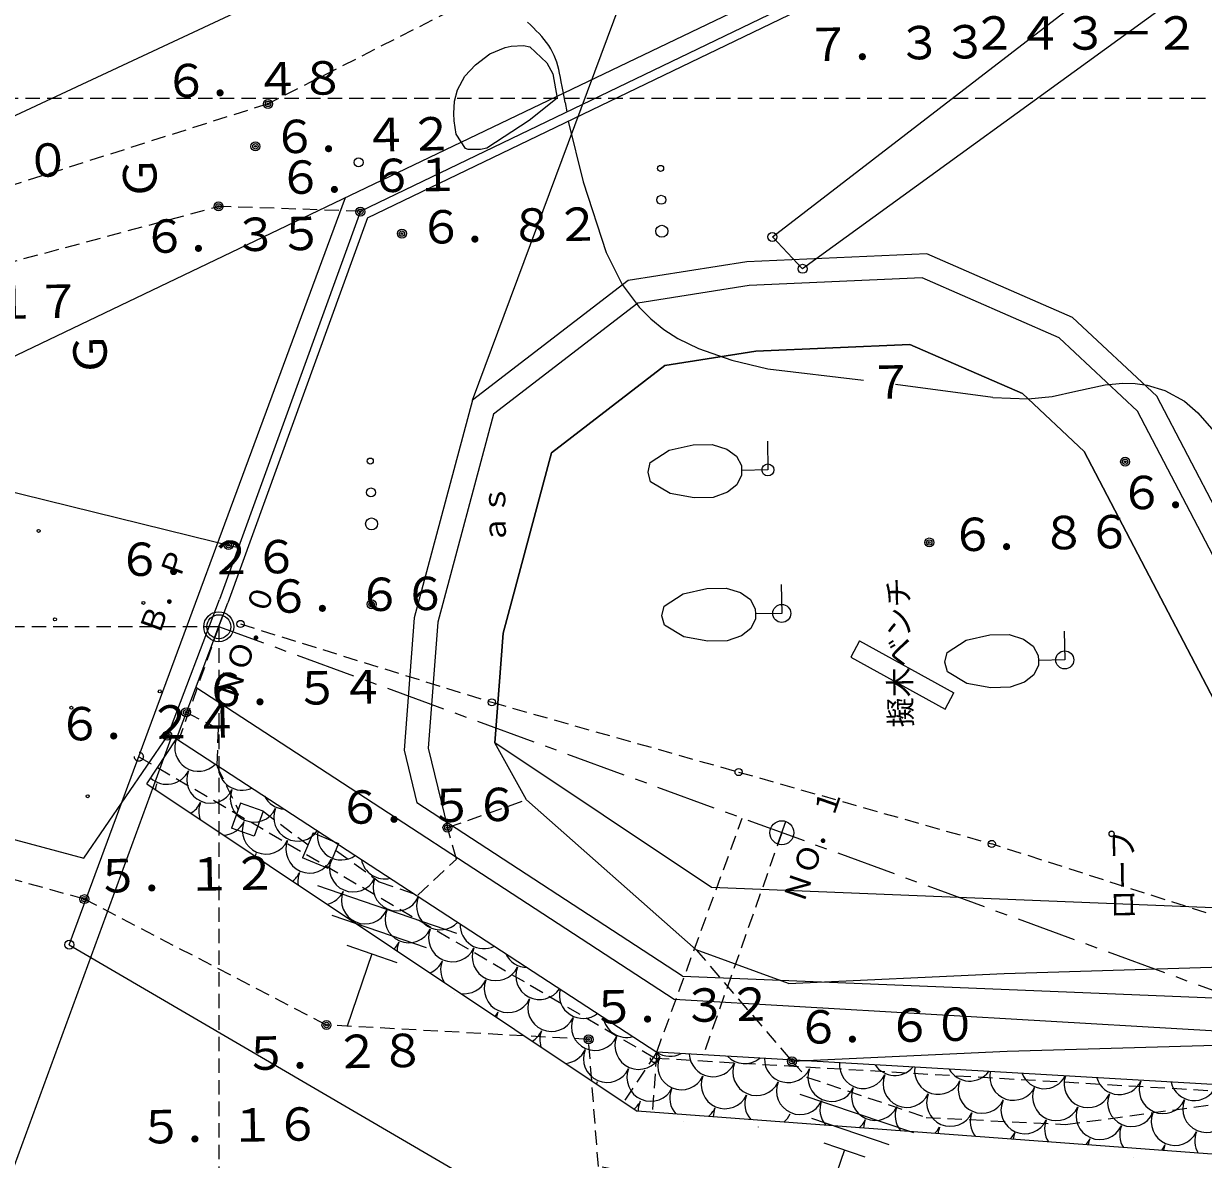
# Model space of a CAD drawing. Units: millimetres on the paper. Extents: x -947 to 759, y -3980 to 320.
# Drawn here: x -163.7 to -65.3, y -3556.1 to -3461.4 of the extents above; entities that cross this region are included whole.
import ezdxf
from ezdxf.enums import TextEntityAlignment as Align

# ---------------------------------------------------------------- set-up
doc = ezdxf.new("R2010")
doc.units = ezdxf.units.MM
doc.linetypes.add('CHAIN1', pattern=[8, 5, -1, 1, -1])
doc.linetypes.add('DASHED1', pattern=[1.8, 1.2, -0.6])
for name, color, linetype, lineweight in [('0-1', 7, 'Continuous', 9), ('1-3', 3, 'Continuous', 13), ('1-F', 2, 'Continuous', 15), ('9-5', 7, 'DASHED1', 9)]:
    doc.layers.add(name, color=color, linetype=linetype, lineweight=lineweight)
for name, color, linetype in [('0-2', 4, 'Continuous'), ('1-4', 2, 'Continuous'), ('1-D', 4, 'Continuous'), ('1-E', 4, 'Continuous'), ('6-3', 5, 'Continuous'), ('6-4', 3, 'Continuous'), ('6-5', 5, 'Continuous')]:
    doc.layers.add(name, color=color, linetype=linetype)
doc.styles.add('ＭＳ ゴシック', font='')
doc.styles.get('ＭＳ ゴシック').set_extended_font_data('MS Gothic')

msp = doc.modelspace()

# ---------------------------------------------------------------- linework, layer by layer
at = {"layer": '0-1'}
for p, q in [((-135.561, -3477.047), (-48.498, -3435.12)), ((-134.96, -3477.59), (-48.477, -3435.942)), ((-118.499, -3467.979), (-118.363, -3468.765)), ((-135.561, -3477.047), (-147.323, -3509.437)), ((-134.96, -3477.59), (-146.622, -3509.702)), ((-101.579, -3490.182), (-93.603, -3491.148)), ((-82.831, -3492.575), (-90.949, -3491.483)), ((-180.303, -3496.557), (-145.744, -3505.089)), ((-151.611, -3520.772), (-147.323, -3509.437)), ((-150.91, -3521.037), (-146.622, -3509.702)), ((-93.931, -3512.863), (-94.68, -3514.22)), ((-93.931, -3512.863), (-86.064, -3517.205)), ((-94.68, -3514.22), (-86.813, -3518.562)), ((-86.813, -3518.562), (-86.064, -3517.205)), ((-150.91, -3521.037), (-151.611, -3520.772)), ((-121.712, -3526.119), (-124.353, -3521.37)), ((-121.712, -3526.119), (-107.574, -3538.63)), ((-145.562, -3526.417), (-146.301, -3528.504)), ((-143.676, -3527.085), (-145.562, -3526.417)), ((-143.676, -3527.085), (-144.416, -3529.172)), ((-144.416, -3529.172), (-146.301, -3528.504)), ((-139.506, -3528.877), (-140.383, -3530.962)), ((-139.506, -3528.877), (-137.386, -3529.77)), ((-137.386, -3529.77), (-138.264, -3531.855)), ((-138.264, -3531.855), (-140.383, -3530.962)), ((-139.148, -3533.284), (-127.554, -3537.238)), ((-130.042, -3538.46), (-137.926, -3535.772)), ((-136.704, -3538.259), (-132.53, -3539.683)), ((-99.878, -3541.438), (-107.574, -3538.63)), ((-134.617, -3538.971), (-136.673, -3545)), ((-99.878, -3541.438), (-81.888, -3540.602)), ((-98.915, -3550.68), (-89.441, -3553.879)), ((-91.468, -3554.883), (-97.911, -3552.708)), ((-96.907, -3554.736), (-93.496, -3555.887)), ((-95.201, -3555.311), (-96.864, -3560.238))]:
    msp.add_line(p, q, dxfattribs=at)
at = {"layer": '0-1', "linetype": 'DASHED1'}
for p, q in [((-81.455, -3436.605), (-143.266, -3468.095)), ((-143.266, -3468.095), (-168.221, -3476.044)), ((-168.836, -3482.397), (-147.396, -3476.647)), ((-135.561, -3477.047), (-147.396, -3476.647)), ((-145.563, -3511.464), (-124.601, -3517.998)), ((-124.601, -3517.998), (-104.022, -3523.813)), ((-104.022, -3523.813), (-82.912, -3529.809)), ((-128.302, -3528.442), (-121.712, -3526.119)), ((-143.676, -3527.085), (-139.929, -3529.883)), ((-61.613, -3536.662), (-82.912, -3529.809)), ((-138.392, -3544.905), (-158.578, -3534.411)), ((-107.574, -3538.63), (-99.577, -3547.931)), ((-99.577, -3547.931), (-98.364, -3549.241))]:
    msp.add_line(p, q, dxfattribs=at)
at = {"layer": '0-1'}
for points in [[(-118.499, -3467.979), (-118.582, -3467.51), (-118.662, -3467.066), (-118.74, -3466.647), (-118.814, -3466.254), (-118.887, -3465.885), (-118.956, -3465.542), (-119.023, -3465.223), (-119.096, -3464.92), (-119.185, -3464.624), (-119.289, -3464.334), (-119.408, -3464.049), (-119.542, -3463.772), (-119.691, -3463.5), (-119.856, -3463.235), (-120.036, -3462.976), (-120.231, -3462.723), (-120.441, -3462.477), (-120.664, -3462.234), (-120.894, -3461.992), (-121.134, -3461.751), (-121.381, -3461.512), (-121.638, -3461.273)], [(-118.234, -3469.535), (-116.984, -3474.587), (-115.069, -3480.501), (-113.724, -3483.151), (-112.331, -3485.05), (-111.349, -3486.034), (-110.264, -3486.898), (-109.085, -3487.651), (-107.382, -3488.499), (-104.591, -3489.481), (-101.579, -3490.182)], [(6.799, -3549.847), (-18.806, -3540.259), (-40.304, -3538.082), (-50.95, -3531.612), (-70.773, -3493.71), (-77.289, -3487.596), (-88.716, -3482.614), (-103.147, -3483.248), (-112.418, -3484.71), (-124.453, -3493.979), (-129.109, -3511.303), (-129.903, -3521.82), (-128.302, -3528.442)], [(-55.114, -3535.517), (-75.215, -3497.084), (-80.359, -3492.257), (-89.746, -3488.165), (-102.596, -3488.729), (-110.174, -3489.924), (-119.624, -3497.202), (-123.663, -3512.232), (-124.353, -3521.37)], [(-82.831, -3492.575), (-79.885, -3492.687), (-77.878, -3492.484), (-75.915, -3492.065), (-73.46, -3491.537), (-71.972, -3491.387), (-70.955, -3491.414), (-69.948, -3491.557), (-68.482, -3491.992), (-66.847, -3492.881), (-65.725, -3493.867), (-64.399, -3495.383)], [(-180.303, -3496.557), (-178.746, -3525.591), (-158.641, -3530.993), (-151.611, -3520.772)], [(-101.628, -3496.218), (-101.582, -3498.618), (-103.782, -3498.66), (-103.774, -3499.06), (-104.159, -3499.867), (-104.947, -3500.483), (-106.139, -3500.906), (-107.739, -3500.936), (-109.746, -3500.575), (-111.365, -3499.605), (-111.58, -3498.809), (-111.396, -3498.006), (-109.815, -3496.975), (-107.823, -3496.537), (-106.223, -3496.506), (-105.016, -3496.883), (-104.205, -3497.468), (-103.789, -3498.26), (-103.782, -3498.66)], [(-100.471, -3508.187), (-100.425, -3510.586), (-102.624, -3510.628), (-102.617, -3511.028), (-103.001, -3511.836), (-103.79, -3512.451), (-104.982, -3512.874), (-106.581, -3512.904), (-108.589, -3512.543), (-110.208, -3511.574), (-110.423, -3510.777), (-110.238, -3509.974), (-108.658, -3508.943), (-106.666, -3508.505), (-105.066, -3508.474), (-103.859, -3508.852), (-103.047, -3509.436), (-102.632, -3510.228), (-102.624, -3510.628)], [(-76.875, -3512.061), (-76.829, -3514.46), (-79.029, -3514.503), (-79.021, -3514.902), (-79.406, -3515.71), (-80.194, -3516.325), (-81.386, -3516.748), (-82.986, -3516.779), (-84.993, -3516.417), (-86.612, -3515.448), (-86.827, -3514.652), (-86.643, -3513.848), (-85.062, -3512.818), (-83.07, -3512.379), (-81.47, -3512.349), (-80.263, -3512.726), (-79.451, -3513.31), (-79.036, -3514.103), (-79.029, -3514.503)], [(-81.888, -3540.602), (-57.306, -3539.872), (-55.114, -3535.517)], [(-99.577, -3547.931), (-81.641, -3547.098), (-56.56, -3546.353), (-42.097, -3543.428)]]:
    msp.add_lwpolyline(points, dxfattribs=at)
msp.add_lwpolyline([(-125.03, -3471.778), (-125.554, -3471.913), (-126.57, -3471.908), (-126.813, -3471.812), (-127.576, -3470.615), (-127.747, -3469.497), (-127.777, -3468.894), (-127.715, -3467.875), (-127.477, -3466.937), (-126.842, -3465.794), (-125.966, -3464.83), (-124.759, -3463.933), (-123.496, -3463.389), (-122.989, -3463.272), (-121.974, -3463.228), (-121.446, -3463.35), (-120.004, -3464.664), (-119.529, -3465.603), (-119.159, -3467.615), (-121.503, -3469.496)], close=True, dxfattribs=at)
at = {"layer": '0-1', "linetype": 'DASHED1'}
for points in [[(-150.098, -3518.83), (-147.427, -3520.178), (-147.544, -3523.312), (-145.75, -3526.949)], [(-158.578, -3534.411), (-178.825, -3528.798), (-178.746, -3525.591)], [(-137.546, -3530.373), (-133.993, -3532.972), (-130.774, -3534.07), (-127.551, -3531.067), (-128.302, -3528.442)], [(-43.409, -3570.038), (-115.721, -3556.7), (-116.536, -3546.11), (-138.392, -3544.905)], [(-98.364, -3549.241), (-88.396, -3552.606), (-76.763, -3553.202)], [(-76.763, -3553.202), (-60.819, -3551.04), (-54.034, -3553.697)]]:
    msp.add_lwpolyline(points, dxfattribs=at)
at = {"layer": '0-1'}
for centre, radius in [((-110.527, -3473.473), 0.25), ((-110.477, -3476.097), 0.375), ((-110.427, -3478.722), 0.5), ((-134.736, -3497.876), 0.25), ((-101.582, -3498.618), 0.5), ((-134.686, -3500.5), 0.375), ((-134.635, -3503.125), 0.5), ((-162.398, -3503.7), 0.125), ((-153.658, -3509.71), 0.125), ((-100.425, -3510.586), 0.75), ((-161.033, -3511.074), 0.125), ((-145.563, -3511.464), 0.3), ((-76.829, -3514.46), 0.75), ((-152.294, -3517.084), 0.125), ((-124.601, -3517.998), 0.3), ((-159.669, -3518.449), 0.125), ((-104.022, -3523.813), 0.3), ((-158.304, -3525.824), 0.125), ((-82.912, -3529.809), 0.3)]:
    msp.add_circle(centre, radius, dxfattribs=at)
at = {"layer": '0-2'}
for centre, radius in [((-143.266, -3468.095), 0.375), ((-143.266, -3468.095), 0.225), ((-143.266, -3468.095), 0.075), ((-144.316, -3471.637), 0.375), ((-144.316, -3471.637), 0.225), ((-144.316, -3471.637), 0.075), ((-147.396, -3476.647), 0.375), ((-147.396, -3476.647), 0.225), ((-147.396, -3476.647), 0.075), ((-135.571, -3477.091), 0.375), ((-135.571, -3477.091), 0.225), ((-135.571, -3477.091), 0.075), ((-132.102, -3478.912), 0.375), ((-132.102, -3478.912), 0.225), ((-132.102, -3478.912), 0.075), ((-71.791, -3497.936), 0.375), ((-71.791, -3497.936), 0.225), ((-71.791, -3497.936), 0.075), ((-88.123, -3504.67), 0.375), ((-88.123, -3504.67), 0.225), ((-146.557, -3504.889), 0.375), ((-146.557, -3504.889), 0.225), ((-146.557, -3504.889), 0.075), ((-88.123, -3504.67), 0.075), ((-134.623, -3509.827), 0.375), ((-134.623, -3509.827), 0.225), ((-134.623, -3509.827), 0.075), ((-150.098, -3518.83), 0.375), ((-150.098, -3518.83), 0.225), ((-150.098, -3518.83), 0.075), ((-151.667, -3520.779), 0.375), ((-151.667, -3520.779), 0.225), ((-151.667, -3520.779), 0.075), ((-128.302, -3528.442), 0.375), ((-128.302, -3528.442), 0.225), ((-128.302, -3528.442), 0.075), ((-158.578, -3534.411), 0.375), ((-158.578, -3534.411), 0.225), ((-158.578, -3534.411), 0.075), ((-138.392, -3544.905), 0.375), ((-138.392, -3544.905), 0.225), ((-138.392, -3544.905), 0.075), ((-116.536, -3546.11), 0.375), ((-116.536, -3546.11), 0.225), ((-116.536, -3546.11), 0.075), ((-99.577, -3547.931), 0.375), ((-99.577, -3547.931), 0.225), ((-99.577, -3547.931), 0.075)]:
    msp.add_circle(centre, radius, dxfattribs=at)
at = {"layer": '1-3'}
for p, q in [((-147.719, -3512.633), (-147.032, -3510.755)), ((-100.762, -3529.811), (-100.075, -3527.933))]:
    msp.add_line(p, q, dxfattribs=at)
at = {"layer": '1-3', "color": 2, "linetype": 'CHAIN1', "lineweight": 15}
msp.add_line((322.189, -3683.476), (-147.375, -3511.694), dxfattribs=at)
at = {"layer": '1-3'}
for centre, radius in [((-147.375, -3511.694), 1.25), ((-147.375, -3511.694), 1), ((-100.419, -3528.872), 1)]:
    msp.add_circle(centre, radius, dxfattribs=at)
at = {"layer": '1-D'}
for p, q in [((-88.341, -3480.596), (-103.347, -3481.255)), ((-76.173, -3485.901), (-88.341, -3480.596)), ((-103.347, -3481.255), (-113.234, -3482.814)), ((-113.234, -3482.814), (-126.209, -3492.807)), ((-126.209, -3492.807), (-131.089, -3510.966)), ((-131.089, -3510.966), (-131.921, -3521.984)), ((-153.369, -3524.806), (-150.91, -3521.037)), ((-150.91, -3521.037), (-110.857, -3547.169)), ((-131.921, -3521.984), (-130.856, -3526.39)), ((-106.28, -3533.437), (-124.353, -3521.37)), ((-153.369, -3524.806), (-112.476, -3552.082)), ((-108.699, -3540.845), (-130.856, -3526.39)), ((-55.114, -3535.517), (-106.28, -3533.437)), ((-108.699, -3540.845), (-42.609, -3543.532)), ((-57.699, -3550.276), (-110.857, -3547.169)), ((-58.612, -3556.108), (-112.476, -3552.082))]:
    msp.add_line(p, q, dxfattribs=at)
at = {"layer": '1-D', "linetype": 'DASHED1'}
for p, q in [((-147.375, -3511.694), (-150.704, -3521.11)), ((-110.857, -3547.169), (-103.722, -3527.664)), ((-100.419, -3528.872), (-106.966, -3547.396)), ((-110.857, -3547.169), (-113.624, -3551.317)), ((-110.857, -3547.169), (-111.231, -3552.176))]:
    msp.add_line(p, q, dxfattribs=at)
at = {"layer": '1-D'}
for points in [[(-48.468, -3532.041), (-69.158, -3492.483), (-76.173, -3485.901)], [(-124.353, -3521.37), (-123.663, -3512.232), (-119.624, -3497.202), (-110.174, -3489.924), (-102.596, -3488.729), (-89.746, -3488.165), (-80.359, -3492.257), (-75.215, -3497.084), (-55.114, -3535.517)], [(-57.003, -3545.834), (-109.408, -3542.771), (-149.289, -3516.752)]]:
    msp.add_lwpolyline(points, dxfattribs=at)
at = {"layer": '1-E'}
for centre, start, end in [((-149.068, -3521.768), 158.34979, 315.40718), ((-151.699, -3522.855), 227.22197, 334.71739), ((-148.066, -3524.432), 158.34979, 334.71739), ((-145.435, -3523.345), 179.16457, 294.59241), ((-150.697, -3525.518), 158.34979, 172.98279), ((-144.432, -3526.01), 158.34979, 334.71739), ((-141.802, -3524.923), 207.24524, 266.51173), ((-150.697, -3525.518), 299.60857, 334.71739), ((-147.063, -3527.096), 158.34979, 199.84343), ((-140.799, -3527.587), 158.34979, 325.73206), ((-147.063, -3527.096), 272.74792, 334.71739), ((-143.43, -3528.674), 158.34979, 334.71739), ((-137.166, -3529.164), 167.68893, 306.06804), ((-139.796, -3530.25), 158.34979, 334.71739), ((-142.427, -3531.337), 158.34979, 165.07495), ((-136.163, -3531.828), 158.34979, 334.71739), ((-133.532, -3530.741), 190.53542, 283.22156), ((-142.427, -3531.337), 307.5164, 334.71739), ((-138.794, -3532.915), 158.34979, 188.93373), ((-132.53, -3533.405), 158.34979, 334.71739), ((-138.794, -3532.915), 283.65761, 334.71739), ((-135.16, -3534.492), 158.34979, 334.71739), ((-128.896, -3534.983), 158.34979, 316.73029), ((-131.527, -3536.069), 158.34979, 334.71739), ((-134.158, -3537.156), 158.34979, 158.46164), ((-127.893, -3537.647), 158.34979, 334.71739), ((-125.263, -3536.56), 177.63994, 296.11705), ((-134.158, -3537.156), 315.0463, 334.71739), ((-130.525, -3538.733), 158.34979, 179.67841), ((-124.26, -3539.224), 158.34979, 334.71739), ((-130.525, -3538.733), 292.91293, 334.71739), ((-126.891, -3540.311), 158.34979, 211.18146), ((-121.629, -3538.138), 204.71428, 269.04269), ((-120.627, -3540.801), 158.34979, 327.03172), ((-126.891, -3540.311), 261.40988, 334.71739), ((-123.257, -3541.888), 158.34979, 334.71739), ((-125.888, -3542.975), 158.25192, 158.34979), ((-119.624, -3543.465), 158.34979, 334.71739), ((-116.993, -3542.378), 166.30486, 307.45212), ((-125.888, -3542.975), 322.4034, 334.71739), ((-122.255, -3544.552), 158.34979, 171.32199), ((-115.991, -3545.042), 158.34979, 334.71739), ((-113.36, -3543.956), 188.76494, 284.99203), ((-122.255, -3544.552), 301.26936, 334.71739), ((-118.621, -3546.129), 158.34979, 197.41693), ((-112.357, -3546.62), 158.34979, 334.71739), ((-118.621, -3546.129), 275.17442, 334.71739), ((-114.988, -3547.706), 158.34979, 334.71739), ((-109.727, -3545.533), 235.65817, 297.6503), ((-108.788, -3548.321), 158.34979, 334.71739), ((-106.157, -3547.235), 182.6936, 334.71739), ((-103.527, -3546.148), 223.54897, 309.75951), ((-99.893, -3547.726), 179.07408, 334.71739), ((-111.355, -3549.284), 158.34979, 334.71739), ((-102.524, -3548.812), 158.34979, 334.71739), ((-96.26, -3549.303), 158.34979, 334.71739), ((-93.63, -3548.216), 175.49052, 334.71739), ((-90.998, -3547.129), 213.87225, 319.43622), ((-87.365, -3548.707), 171.89159, 334.71739), ((-84.752, -3547.598), 210.21561, 323.09285), ((-113.985, -3550.37), 158.34979, 163.52464), ((-105.155, -3549.899), 158.34979, 334.71739), ((-98.891, -3550.389), 158.34979, 334.71739), ((-89.996, -3549.793), 158.34979, 334.71739), ((-83.732, -3550.284), 158.34979, 334.71739), ((-81.101, -3549.197), 168.27255, 334.71739), ((-78.534, -3548.235), 201.16096, 332.14751), ((-74.901, -3549.813), 160.88583, 334.71739), ((-72.271, -3548.729), 197.16895, 334.71739), ((-68.638, -3550.306), 158.34979, 334.71739), ((-66.024, -3549.219), 193.35309, 334.71739), ((-107.785, -3550.985), 158.34979, 222.49251), ((-92.627, -3550.88), 158.34979, 334.71739), ((-86.362, -3551.371), 158.34979, 334.71739), ((-77.531, -3550.899), 158.34979, 334.71739), ((-71.267, -3551.389), 158.34979, 334.71739), ((-113.985, -3550.37), 309.06671, 334.71739), ((-110.417, -3552.072), 158.34979, 180.47479), ((-101.521, -3551.476), 158.34979, 221.54947), ((-95.257, -3551.966), 158.34979, 220.64246), ((-80.162, -3551.986), 158.34979, 334.71739), ((-65.004, -3551.883), 158.34979, 334.71739), ((-107.785, -3550.985), 308.95955, 334.71739), ((-104.152, -3552.563), 158.34979, 179.82262), ((-101.521, -3551.476), 309.90259, 334.71739), ((-88.993, -3552.458), 158.34979, 219.70952), ((-82.729, -3552.948), 158.34979, 218.82857), ((-73.898, -3552.476), 158.34979, 334.71739), ((-67.634, -3552.967), 158.34979, 334.71739), ((-110.417, -3552.072), 334.68208, 334.71739), ((-104.152, -3552.563), 334.4857, 334.71739), ((-95.257, -3551.966), 310.80959, 334.71739), ((-91.624, -3553.544), 158.34979, 178.51707), ((-88.993, -3552.458), 311.74252, 330.68269), ((-85.424, -3554.159), 158.34979, 174.15034), ((-76.529, -3553.563), 158.34979, 213.09253), ((-70.265, -3554.053), 158.34979, 212.29501), ((-91.624, -3553.544), 352.44308, 352.8371), ((-82.729, -3552.948), 312.62347, 334.71739), ((-79.159, -3554.65), 158.34979, 173.49974), ((-76.529, -3553.563), 318.35951, 334.71739), ((-72.895, -3555.14), 158.34979, 172.86192), ((-64, -3554.545), 158.34979, 211.47018), ((-70.265, -3554.053), 319.15703, 334.71739), ((-66.631, -3555.631), 158.34979, 172.1949), ((-72.895, -3555.14), 334.71739, 335.24638)]:
    msp.add_arc(centre, 1.982, start, end, dxfattribs=at)
at = {"layer": '1-F'}
msp.add_line((-151.292, -3520.779), (-184.048, -3610.07), dxfattribs=at)
msp.add_lwpolyline([(-126.209, -3492.807), (-86.094, -3385.112), (62.656, -3440.521)], dxfattribs=at)
at = {"layer": '6-3'}
for q in [(-136.796, -3475.897), (-119.383, -3561.834)]:
    msp.add_line((-159.837, -3538.21), q, dxfattribs=at)
at = {"layer": '6-3', "linetype": 'DASHED1'}
for p, q in [((-154.039, -3522.53), (-111.006, -3547.661)), ((-111.006, -3547.661), (-57.776, -3550.773))]:
    msp.add_line(p, q, dxfattribs=at)
at = {"layer": '6-3'}
for points in [[(-919.105, -3747.707), (-291.156, -3664.683), (-276.608, -3521.481), (-63.039, -3421.714), (-58.402, -3410.086), (-64.305, -3389.963), (-74.667, -3373.084), (-88.601, -3360.294), (-104.13, -3350.338), (-122.408, -3339.993), (-207.252, -3293.425)], [(-28.73, -3387.714), (-20.303, -3482.247), (-46.698, -3484.461), (-53.15, -3435.951), (-60.259, -3439.194), (-67.636, -3459.313), (-98.686, -3481.851), (-101.208, -3479.189), (-70.263, -3455.322), (-65.034, -3441.516), (-254.137, -3532.114), (-264.886, -3661.079), (-84.892, -3638.219), (13.252, -3671.05), (123.849, -3708.995), (253.519, -3753.026), (287.449, -3765.371)]]:
    msp.add_lwpolyline(points, dxfattribs=at)
at = {"layer": '6-3', "linetype": 'DASHED1'}
for centre in [(-154.039, -3522.53), (-111.006, -3547.661)]:
    msp.add_circle(centre, 0.375, dxfattribs=at)
at = {"layer": '6-5'}
for centre in [(-135.716, -3472.975), (-101.208, -3479.189), (-98.686, -3481.851), (-159.837, -3538.21)]:
    msp.add_circle(centre, 0.375, dxfattribs=at)
at = {"layer": '9-5', "color": 4}
for q in [(-288.093, -3511.694), (-147.375, -3717.642)]:
    msp.add_line((-147.375, -3511.694), q, dxfattribs=at)
at = {"layer": '9-5'}
msp.add_lwpolyline([(-38.093, -3717.642), (-38.093, -3467.642), (-288.093, -3467.642)], dxfattribs=at)

# ---------------------------------------------------------------- texts
at = {"layer": '0-1', "color": 4, "style": 'ＭＳ ゴシック'}
for s, rotation, p in [('Ｇ', 91.096, (-151.692, -3476.136)), ('Ｇ', 91.097, (-155.845, -3490.828)), ('７', 1.096, (-93.157, -3493.554))]:
    msp.add_text(s, height=2.786, rotation=rotation, dxfattribs=at).set_placement(p, align=Align.BOTTOM_LEFT)
at = {"layer": '0-1', "style": 'ＭＳ ゴシック'}
for s, p in [('ａｓ', (-122.856, -3504.819)), ('擬木ベンチ', (-89.028, -3520.056)), ('ロープ', (-70.442, -3536.098))]:
    msp.add_text(s, height=1.833, rotation=91.096, dxfattribs=at).set_placement(p, align=Align.BOTTOM_LEFT)
at = {"layer": '0-2', "style": 'ＭＳ ゴシック'}
for s, rotation, p in [('７．３３', 1.096, (-98.388, -3465.4)), ('６．４８', 1.096, (-151.952, -3468.418)), ('６．４２', 1.096, (-142.905, -3473.074)), ('６．３０', 1.096, (-174.88, -3475.261)), ('６．６１', 1.096, (-142.418, -3476.468)), ('６．８２', 1.096, (-130.7, -3480.613)), ('６．３５', 1.096, (-153.756, -3481.385)), ('６．１７', 1.096, (-173.992, -3487.038)), ('６．８４', 1.097, (-72.271, -3502.767)), ('６．８６', 1.096, (-86.365, -3506.255)), ('６．２６', 1.096, (-155.826, -3508.335)), ('６．６６', 1.096, (-143.419, -3511.402)), ('６．５４', 1.096, (-148.624, -3519.198)), ('６．２４', 1.096, (-160.824, -3522.044)), ('６．５６', 1.096, (-137.445, -3528.994)), ('５．１２', 1.096, (-157.646, -3534.717)), ('５．３２', 1.096, (-116.305, -3545.652)), ('６．６０', 1.096, (-99.221, -3547.325)), ('５．２８', 1.096, (-145.287, -3549.511)), ('５．１６', 1.096, (-154.05, -3555.646))]:
    msp.add_text(s, height=2.786, rotation=rotation, dxfattribs=at).set_placement(p, align=Align.BOTTOM_LEFT)
at = {"layer": '1-4', "color": 7, "style": 'ＭＳ ゴシック'}
msp.add_text('Ｂ．Ｐ', height=1.833, rotation=70, dxfattribs=at).set_placement((-151.844, -3512.765), align=Align.BOTTOM_LEFT)
at = {"layer": '1-4', "style": 'ＭＳ ゴシック'}
for s, p in [('ＮＯ．０', (-145.39, -3518.15)), ('ＮＯ．１', (-98.096, -3535.075))]:
    msp.add_text(s, height=1.833, rotation=70.922, dxfattribs=at).set_placement(p, align=Align.BOTTOM_LEFT)
at = {"layer": '6-4', "color": 4, "style": 'ＭＳ ゴシック'}
msp.add_text('２４３－２', height=2.786, dxfattribs=at).set_placement((-84.604, -3464.416), align=Align.BOTTOM_LEFT)

doc.saveas('drawing.dxf')
